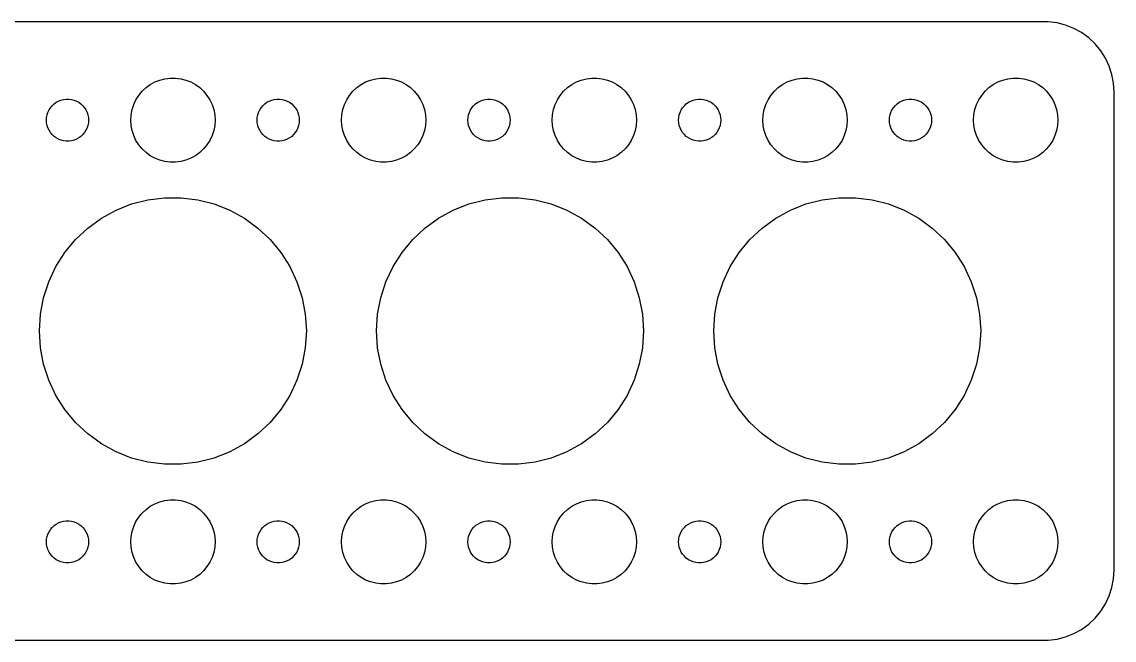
# Model space of a CAD drawing. Header units: metres. Extents: x -67 to 67, y 32 to 76.
# Drawn here: x -10.8 to 67, y 32 to 76 of the extents above; entities that cross this region are included whole.
import ezdxf

# ---------------------------------------------------------------- set-up
doc = ezdxf.new("R2010")
doc.units = ezdxf.units.M

msp = doc.modelspace()

# ---------------------------------------------------------------- linework, layer by layer
for p, q in [((62.3139, 75.9901), (-62.3139, 75.9901)), ((62.9369, 75.9114), (62.3139, 75.9901)), ((63.5451, 75.7553), (62.9369, 75.9114)), ((64.1289, 75.5241), (63.5451, 75.7553)), ((64.6791, 75.2216), (64.1289, 75.5241)), ((65.1871, 74.8526), (64.6791, 75.2216)), ((65.6448, 74.4227), (65.1871, 74.8526)), ((66.0451, 73.9389), (65.6448, 74.4227)), ((66.3815, 73.4088), (66.0451, 73.9389)), ((66.6489, 72.8406), (66.3815, 73.4088)), ((66.8429, 72.2434), (66.6489, 72.8406)), ((-1.91226, 71.3115), (-1.60747, 71.533)), ((-1.60747, 71.533), (-1.27733, 71.7145)), ((-1.27733, 71.7145), (-0.92705, 71.8532)), ((-0.92705, 71.8532), (-0.56213, 71.9469)), ((-0.56213, 71.9469), (-0.18837, 71.9941)), ((-0.18837, 71.9941), (0.18837, 71.9941)), ((0.18837, 71.9941), (0.56213, 71.9469)), ((0.56213, 71.9469), (0.92705, 71.8532)), ((0.92705, 71.8532), (1.27733, 71.7145)), ((1.27733, 71.7145), (1.60747, 71.533)), ((1.60747, 71.533), (1.91226, 71.3115)), ((13.0877, 71.3115), (13.3925, 71.533)), ((13.3925, 71.533), (13.7227, 71.7145)), ((13.7227, 71.7145), (14.0729, 71.8532)), ((14.0729, 71.8532), (14.4379, 71.9469)), ((14.4379, 71.9469), (14.8116, 71.9941)), ((14.8116, 71.9941), (15.1884, 71.9941)), ((15.1884, 71.9941), (15.5621, 71.9469)), ((15.5621, 71.9469), (15.927, 71.8532)), ((15.927, 71.8532), (16.2773, 71.7145)), ((16.2773, 71.7145), (16.6075, 71.533)), ((16.6075, 71.533), (16.9123, 71.3115)), ((28.0877, 71.3115), (28.3925, 71.533)), ((28.3925, 71.533), (28.7227, 71.7145)), ((28.7227, 71.7145), (29.0729, 71.8532)), ((29.0729, 71.8532), (29.4379, 71.9469)), ((29.4379, 71.9469), (29.8116, 71.9941)), ((29.8116, 71.9941), (30.1884, 71.9941)), ((30.1884, 71.9941), (30.5621, 71.9469)), ((30.5621, 71.9469), (30.927, 71.8532)), ((30.927, 71.8532), (31.2773, 71.7145)), ((31.2773, 71.7145), (31.6075, 71.533)), ((31.6075, 71.533), (31.9123, 71.3115)), ((43.0877, 71.3115), (43.3925, 71.533)), ((43.3925, 71.533), (43.7227, 71.7145)), ((43.7227, 71.7145), (44.0729, 71.8532)), ((44.0729, 71.8532), (44.4379, 71.9469)), ((44.4379, 71.9469), (44.8116, 71.9941)), ((44.8116, 71.9941), (45.1884, 71.9941)), ((45.1884, 71.9941), (45.5621, 71.9469)), ((45.5621, 71.9469), (45.927, 71.8532)), ((45.927, 71.8532), (46.2773, 71.7145)), ((46.2773, 71.7145), (46.6075, 71.533)), ((46.6075, 71.533), (46.9123, 71.3115)), ((58.0877, 71.3115), (58.3925, 71.533)), ((58.3925, 71.533), (58.7227, 71.7145)), ((58.7227, 71.7145), (59.0729, 71.8532)), ((59.0729, 71.8532), (59.4379, 71.9469)), ((59.4379, 71.9469), (59.8116, 71.9941)), ((59.8116, 71.9941), (60.1884, 71.9941)), ((60.1884, 71.9941), (60.5621, 71.9469)), ((60.5621, 71.9469), (60.927, 71.8532)), ((60.927, 71.8532), (61.2773, 71.7145)), ((61.2773, 71.7145), (61.6075, 71.533)), ((61.6075, 71.533), (61.9123, 71.3115)), ((66.9606, 71.6267), (66.8429, 72.2434)), ((67, 71), (66.9606, 71.6267)), ((-2.62891, 70.4453), (-2.42705, 70.7634)), ((-2.42705, 70.7634), (-2.1869, 71.0536)), ((-2.1869, 71.0536), (-1.91226, 71.3115)), ((1.91226, 71.3115), (2.1869, 71.0536)), ((2.1869, 71.0536), (2.42705, 70.7634)), ((2.42705, 70.7634), (2.62891, 70.4453)), ((12.3711, 70.4453), (12.5729, 70.7634)), ((12.5729, 70.7634), (12.8131, 71.0536)), ((12.8131, 71.0536), (13.0877, 71.3115)), ((16.9123, 71.3115), (17.1869, 71.0536)), ((17.1869, 71.0536), (17.427, 70.7634)), ((17.427, 70.7634), (17.6289, 70.4453)), ((27.3711, 70.4453), (27.5729, 70.7634)), ((27.5729, 70.7634), (27.8131, 71.0536)), ((27.8131, 71.0536), (28.0877, 71.3115)), ((31.9123, 71.3115), (32.1869, 71.0536)), ((32.1869, 71.0536), (32.427, 70.7634)), ((32.427, 70.7634), (32.6289, 70.4453)), ((42.3711, 70.4453), (42.5729, 70.7634)), ((42.5729, 70.7634), (42.8131, 71.0536)), ((42.8131, 71.0536), (43.0877, 71.3115)), ((46.9123, 71.3115), (47.1869, 71.0536)), ((47.1869, 71.0536), (47.427, 70.7634)), ((47.427, 70.7634), (47.6289, 70.4453)), ((57.3711, 70.4453), (57.5729, 70.7634)), ((57.5729, 70.7634), (57.8131, 71.0536)), ((57.8131, 71.0536), (58.0877, 71.3115)), ((61.9123, 71.3115), (62.1869, 71.0536)), ((62.1869, 71.0536), (62.427, 70.7634)), ((62.427, 70.7634), (62.6289, 70.4453)), ((67, 37), (67, 71)), ((-8.71352, 69.8817), (-8.59344, 70.0268)), ((-8.59344, 70.0268), (-8.45613, 70.1558)), ((-8.45613, 70.1558), (-8.30373, 70.2665)), ((-8.30373, 70.2665), (-8.13866, 70.3572)), ((-8.13866, 70.3572), (-7.96352, 70.4266)), ((-7.96352, 70.4266), (-7.78107, 70.4734)), ((-7.78107, 70.4734), (-7.59418, 70.497)), ((-7.59418, 70.497), (-7.40581, 70.497)), ((-7.40581, 70.497), (-7.21892, 70.4734)), ((-7.21892, 70.4734), (-7.03647, 70.4266)), ((-7.03647, 70.4266), (-6.86133, 70.3572)), ((-6.86133, 70.3572), (-6.69626, 70.2665)), ((-6.69626, 70.2665), (-6.54385, 70.1558)), ((-6.54385, 70.1558), (-6.40654, 70.0268)), ((-6.40654, 70.0268), (-6.28647, 69.8817)), ((-2.90575, 69.7461), (-2.78932, 70.1044)), ((-2.78932, 70.1044), (-2.62891, 70.4453)), ((2.62891, 70.4453), (2.78932, 70.1044)), ((2.78932, 70.1044), (2.90575, 69.7461)), ((6.28647, 69.8817), (6.40654, 70.0268)), ((6.40654, 70.0268), (6.54385, 70.1558)), ((6.54385, 70.1558), (6.69626, 70.2665)), ((6.69626, 70.2665), (6.86133, 70.3572)), ((6.86133, 70.3572), (7.03647, 70.4266)), ((7.03647, 70.4266), (7.21892, 70.4734)), ((7.21892, 70.4734), (7.40581, 70.497)), ((7.40581, 70.497), (7.59418, 70.497)), ((7.59418, 70.497), (7.78107, 70.4734)), ((7.78107, 70.4734), (7.96352, 70.4266)), ((7.96352, 70.4266), (8.13866, 70.3572)), ((8.13866, 70.3572), (8.30373, 70.2665)), ((8.30373, 70.2665), (8.45613, 70.1558)), ((8.45613, 70.1558), (8.59344, 70.0268)), ((8.59344, 70.0268), (8.71352, 69.8817)), ((12.0942, 69.7461), (12.2107, 70.1044)), ((12.2107, 70.1044), (12.3711, 70.4453)), ((17.6289, 70.4453), (17.7893, 70.1044)), ((17.7893, 70.1044), (17.9057, 69.7461)), ((21.2865, 69.8817), (21.4065, 70.0268)), ((21.4065, 70.0268), (21.5439, 70.1558)), ((21.5439, 70.1558), (21.6963, 70.2665)), ((21.6963, 70.2665), (21.8613, 70.3572)), ((21.8613, 70.3572), (22.0365, 70.4266)), ((22.0365, 70.4266), (22.2189, 70.4734)), ((22.2189, 70.4734), (22.4058, 70.497)), ((22.4058, 70.497), (22.5942, 70.497)), ((22.5942, 70.497), (22.7811, 70.4734)), ((22.7811, 70.4734), (22.9635, 70.4266)), ((22.9635, 70.4266), (23.1387, 70.3572)), ((23.1387, 70.3572), (23.3037, 70.2665)), ((23.3037, 70.2665), (23.4561, 70.1558)), ((23.4561, 70.1558), (23.5934, 70.0268)), ((23.5934, 70.0268), (23.7135, 69.8817)), ((27.0942, 69.7461), (27.2107, 70.1044)), ((27.2107, 70.1044), (27.3711, 70.4453)), ((32.6289, 70.4453), (32.7893, 70.1044)), ((32.7893, 70.1044), (32.9057, 69.7461)), ((36.2865, 69.8817), (36.4065, 70.0268)), ((36.4065, 70.0268), (36.5439, 70.1558)), ((36.5439, 70.1558), (36.6963, 70.2665)), ((36.6963, 70.2665), (36.8613, 70.3572)), ((36.8613, 70.3572), (37.0365, 70.4266)), ((37.0365, 70.4266), (37.2189, 70.4734)), ((37.2189, 70.4734), (37.4058, 70.497)), ((37.4058, 70.497), (37.5942, 70.497)), ((37.5942, 70.497), (37.7811, 70.4734)), ((37.7811, 70.4734), (37.9635, 70.4266)), ((37.9635, 70.4266), (38.1387, 70.3572)), ((38.1387, 70.3572), (38.3037, 70.2665)), ((38.3037, 70.2665), (38.4561, 70.1558)), ((38.4561, 70.1558), (38.5934, 70.0268)), ((38.5934, 70.0268), (38.7135, 69.8817)), ((42.0942, 69.7461), (42.2107, 70.1044)), ((42.2107, 70.1044), (42.3711, 70.4453)), ((47.6289, 70.4453), (47.7893, 70.1044)), ((47.7893, 70.1044), (47.9057, 69.7461)), ((51.2865, 69.8817), (51.4065, 70.0268)), ((51.4065, 70.0268), (51.5439, 70.1558)), ((51.5439, 70.1558), (51.6963, 70.2665)), ((51.6963, 70.2665), (51.8613, 70.3572)), ((51.8613, 70.3572), (52.0365, 70.4266)), ((52.0365, 70.4266), (52.2189, 70.4734)), ((52.2189, 70.4734), (52.4058, 70.497)), ((52.4058, 70.497), (52.5942, 70.497)), ((52.5942, 70.497), (52.7811, 70.4734)), ((52.7811, 70.4734), (52.9635, 70.4266)), ((52.9635, 70.4266), (53.1387, 70.3572)), ((53.1387, 70.3572), (53.3037, 70.2665)), ((53.3037, 70.2665), (53.4561, 70.1558)), ((53.4561, 70.1558), (53.5934, 70.0268)), ((53.5934, 70.0268), (53.7135, 69.8817)), ((57.0942, 69.7461), (57.2107, 70.1044)), ((57.2107, 70.1044), (57.3711, 70.4453)), ((62.6289, 70.4453), (62.7893, 70.1044)), ((62.7893, 70.1044), (62.9057, 69.7461)), ((-8.98816, 69.188), (-8.95287, 69.373)), ((-8.95287, 69.373), (-8.89465, 69.5522)), ((-8.89465, 69.5522), (-8.81445, 69.7226)), ((-8.81445, 69.7226), (-8.71352, 69.8817)), ((-6.28647, 69.8817), (-6.18553, 69.7226)), ((-6.18553, 69.7226), (-6.10533, 69.5522)), ((-6.10533, 69.5522), (-6.04712, 69.373)), ((-6.04712, 69.373), (-6.01183, 69.188)), ((-3, 69), (-2.97633, 69.376)), ((-2.97633, 69.376), (-2.90575, 69.7461)), ((2.90575, 69.7461), (2.97633, 69.376)), ((2.97633, 69.376), (3, 69)), ((6.01183, 69.188), (6.04712, 69.373)), ((6.04712, 69.373), (6.10533, 69.5522)), ((6.10533, 69.5522), (6.18553, 69.7226)), ((6.18553, 69.7226), (6.28647, 69.8817)), ((8.71352, 69.8817), (8.81445, 69.7226)), ((8.81445, 69.7226), (8.89465, 69.5522)), ((8.89465, 69.5522), (8.95287, 69.373)), ((8.95287, 69.373), (8.98816, 69.188)), ((12, 69), (12.0237, 69.376)), ((12.0237, 69.376), (12.0942, 69.7461)), ((17.9057, 69.7461), (17.9763, 69.376)), ((17.9763, 69.376), (18, 69)), ((21.0118, 69.188), (21.0471, 69.373)), ((21.0471, 69.373), (21.1053, 69.5522)), ((21.1053, 69.5522), (21.1855, 69.7226)), ((21.1855, 69.7226), (21.2865, 69.8817)), ((23.7135, 69.8817), (23.8145, 69.7226)), ((23.8145, 69.7226), (23.8947, 69.5522)), ((23.8947, 69.5522), (23.9529, 69.373)), ((23.9529, 69.373), (23.9882, 69.188)), ((27, 69), (27.0237, 69.376)), ((27.0237, 69.376), (27.0942, 69.7461)), ((32.9057, 69.7461), (32.9763, 69.376)), ((32.9763, 69.376), (33, 69)), ((36.0118, 69.188), (36.0471, 69.373)), ((36.0471, 69.373), (36.1053, 69.5522)), ((36.1053, 69.5522), (36.1855, 69.7226)), ((36.1855, 69.7226), (36.2865, 69.8817)), ((38.7135, 69.8817), (38.8145, 69.7226)), ((38.8145, 69.7226), (38.8947, 69.5522)), ((38.8947, 69.5522), (38.9529, 69.373)), ((38.9529, 69.373), (38.9882, 69.188)), ((42, 69), (42.0237, 69.376)), ((42.0237, 69.376), (42.0942, 69.7461)), ((47.9057, 69.7461), (47.9763, 69.376)), ((47.9763, 69.376), (48, 69)), ((51.0118, 69.188), (51.0471, 69.373)), ((51.0471, 69.373), (51.1053, 69.5522)), ((51.1053, 69.5522), (51.1855, 69.7226)), ((51.1855, 69.7226), (51.2865, 69.8817)), ((53.7135, 69.8817), (53.8145, 69.7226)), ((53.8145, 69.7226), (53.8947, 69.5522)), ((53.8947, 69.5522), (53.9529, 69.373)), ((53.9529, 69.373), (53.9882, 69.188)), ((57, 69), (57.0237, 69.376)), ((57.0237, 69.376), (57.0942, 69.7461)), ((62.9057, 69.7461), (62.9763, 69.376)), ((62.9763, 69.376), (63, 69)), ((-9, 69), (-8.98816, 69.188)), ((-8.98816, 68.812), (-9, 69)), ((-8.95287, 68.627), (-8.98816, 68.812)), ((-8.89465, 68.4478), (-8.95287, 68.627)), ((-8.81445, 68.2774), (-8.89465, 68.4478)), ((-6.10533, 68.4478), (-6.18553, 68.2774)), ((-6.04712, 68.627), (-6.10533, 68.4478)), ((-6.01183, 68.812), (-6.04712, 68.627)), ((-6.01183, 69.188), (-6, 69)), ((-6, 69), (-6.01183, 68.812)), ((-2.97633, 68.624), (-3, 69)), ((-2.90575, 68.2539), (-2.97633, 68.624)), ((2.97633, 68.624), (2.90575, 68.2539)), ((3, 69), (2.97633, 68.624)), ((6, 69), (6.01183, 69.188)), ((6.01183, 68.812), (6, 69)), ((6.04712, 68.627), (6.01183, 68.812)), ((6.10533, 68.4478), (6.04712, 68.627)), ((6.18553, 68.2774), (6.10533, 68.4478)), ((8.89465, 68.4478), (8.81445, 68.2774)), ((8.95287, 68.627), (8.89465, 68.4478)), ((8.98816, 68.812), (8.95287, 68.627)), ((8.98816, 69.188), (9, 69)), ((9, 69), (8.98816, 68.812)), ((12.0237, 68.624), (12, 69)), ((12.0942, 68.2539), (12.0237, 68.624)), ((17.9763, 68.624), (17.9057, 68.2539)), ((18, 69), (17.9763, 68.624)), ((21, 69), (21.0118, 69.188)), ((21.0118, 68.812), (21, 69)), ((21.0471, 68.627), (21.0118, 68.812)), ((21.1053, 68.4478), (21.0471, 68.627)), ((21.1855, 68.2774), (21.1053, 68.4478)), ((23.8947, 68.4478), (23.8145, 68.2774)), ((23.9529, 68.627), (23.8947, 68.4478)), ((23.9882, 68.812), (23.9529, 68.627)), ((23.9882, 69.188), (24, 69)), ((24, 69), (23.9882, 68.812)), ((27.0237, 68.624), (27, 69)), ((27.0942, 68.2539), (27.0237, 68.624)), ((32.9763, 68.624), (32.9057, 68.2539)), ((33, 69), (32.9763, 68.624)), ((36, 69), (36.0118, 69.188)), ((36.0118, 68.812), (36, 69)), ((36.0471, 68.627), (36.0118, 68.812)), ((36.1053, 68.4478), (36.0471, 68.627)), ((36.1855, 68.2774), (36.1053, 68.4478)), ((38.8947, 68.4478), (38.8145, 68.2774)), ((38.9529, 68.627), (38.8947, 68.4478)), ((38.9882, 68.812), (38.9529, 68.627)), ((38.9882, 69.188), (39, 69)), ((39, 69), (38.9882, 68.812)), ((42.0237, 68.624), (42, 69)), ((42.0942, 68.2539), (42.0237, 68.624)), ((47.9763, 68.624), (47.9057, 68.2539)), ((48, 69), (47.9763, 68.624)), ((51, 69), (51.0118, 69.188)), ((51.0118, 68.812), (51, 69)), ((51.0471, 68.627), (51.0118, 68.812)), ((51.1053, 68.4478), (51.0471, 68.627)), ((51.1855, 68.2774), (51.1053, 68.4478)), ((53.8947, 68.4478), (53.8145, 68.2774)), ((53.9529, 68.627), (53.8947, 68.4478)), ((53.9882, 68.812), (53.9529, 68.627)), ((53.9882, 69.188), (54, 69)), ((54, 69), (53.9882, 68.812)), ((57.0237, 68.624), (57, 69)), ((57.0942, 68.2539), (57.0237, 68.624)), ((62.9763, 68.624), (62.9057, 68.2539)), ((63, 69), (62.9763, 68.624)), ((-8.71352, 68.1183), (-8.81445, 68.2774)), ((-8.59344, 67.9732), (-8.71352, 68.1183)), ((-8.45613, 67.8442), (-8.59344, 67.9732)), ((-8.30373, 67.7335), (-8.45613, 67.8442)), ((-8.13866, 67.6427), (-8.30373, 67.7335)), ((-7.96352, 67.5734), (-8.13866, 67.6427)), ((-6.86133, 67.6427), (-7.03647, 67.5734)), ((-6.69626, 67.7335), (-6.86133, 67.6427)), ((-6.54385, 67.8442), (-6.69626, 67.7335)), ((-6.40654, 67.9732), (-6.54385, 67.8442)), ((-6.28647, 68.1183), (-6.40654, 67.9732)), ((-6.18553, 68.2774), (-6.28647, 68.1183)), ((-2.78932, 67.8956), (-2.90575, 68.2539)), ((-2.62891, 67.5547), (-2.78932, 67.8956)), ((2.78932, 67.8956), (2.62891, 67.5547)), ((2.90575, 68.2539), (2.78932, 67.8956)), ((6.28647, 68.1183), (6.18553, 68.2774)), ((6.40654, 67.9732), (6.28647, 68.1183)), ((6.54385, 67.8442), (6.40654, 67.9732)), ((6.69626, 67.7335), (6.54385, 67.8442)), ((6.86133, 67.6427), (6.69626, 67.7335)), ((7.03647, 67.5734), (6.86133, 67.6427)), ((8.13866, 67.6427), (7.96352, 67.5734)), ((8.30373, 67.7335), (8.13866, 67.6427)), ((8.45613, 67.8442), (8.30373, 67.7335)), ((8.59344, 67.9732), (8.45613, 67.8442)), ((8.71352, 68.1183), (8.59344, 67.9732)), ((8.81445, 68.2774), (8.71352, 68.1183)), ((12.2107, 67.8956), (12.0942, 68.2539)), ((12.3711, 67.5547), (12.2107, 67.8956)), ((17.7893, 67.8956), (17.6289, 67.5547)), ((17.9057, 68.2539), (17.7893, 67.8956)), ((21.2865, 68.1183), (21.1855, 68.2774)), ((21.4065, 67.9732), (21.2865, 68.1183)), ((21.5439, 67.8442), (21.4065, 67.9732)), ((21.6963, 67.7335), (21.5439, 67.8442)), ((21.8613, 67.6427), (21.6963, 67.7335)), ((22.0365, 67.5734), (21.8613, 67.6427)), ((23.1387, 67.6427), (22.9635, 67.5734)), ((23.3037, 67.7335), (23.1387, 67.6427)), ((23.4561, 67.8442), (23.3037, 67.7335)), ((23.5934, 67.9732), (23.4561, 67.8442)), ((23.7135, 68.1183), (23.5934, 67.9732)), ((23.8145, 68.2774), (23.7135, 68.1183)), ((27.2107, 67.8956), (27.0942, 68.2539)), ((27.3711, 67.5547), (27.2107, 67.8956)), ((32.7893, 67.8956), (32.6289, 67.5547)), ((32.9057, 68.2539), (32.7893, 67.8956)), ((36.2865, 68.1183), (36.1855, 68.2774)), ((36.4065, 67.9732), (36.2865, 68.1183)), ((36.5439, 67.8442), (36.4065, 67.9732)), ((36.6963, 67.7335), (36.5439, 67.8442)), ((36.8613, 67.6427), (36.6963, 67.7335)), ((37.0365, 67.5734), (36.8613, 67.6427)), ((38.1387, 67.6427), (37.9635, 67.5734)), ((38.3037, 67.7335), (38.1387, 67.6427)), ((38.4561, 67.8442), (38.3037, 67.7335)), ((38.5934, 67.9732), (38.4561, 67.8442)), ((38.7135, 68.1183), (38.5934, 67.9732)), ((38.8145, 68.2774), (38.7135, 68.1183)), ((42.2107, 67.8956), (42.0942, 68.2539)), ((42.3711, 67.5547), (42.2107, 67.8956)), ((47.7893, 67.8956), (47.6289, 67.5547)), ((47.9057, 68.2539), (47.7893, 67.8956)), ((51.2865, 68.1183), (51.1855, 68.2774)), ((51.4065, 67.9732), (51.2865, 68.1183)), ((51.5439, 67.8442), (51.4065, 67.9732)), ((51.6963, 67.7335), (51.5439, 67.8442)), ((51.8613, 67.6427), (51.6963, 67.7335)), ((52.0365, 67.5734), (51.8613, 67.6427)), ((53.1387, 67.6427), (52.9635, 67.5734)), ((53.3037, 67.7335), (53.1387, 67.6427)), ((53.4561, 67.8442), (53.3037, 67.7335)), ((53.5934, 67.9732), (53.4561, 67.8442)), ((53.7135, 68.1183), (53.5934, 67.9732)), ((53.8145, 68.2774), (53.7135, 68.1183)), ((57.2107, 67.8956), (57.0942, 68.2539)), ((57.3711, 67.5547), (57.2107, 67.8956)), ((62.7893, 67.8956), (62.6289, 67.5547)), ((62.9057, 68.2539), (62.7893, 67.8956)), ((-7.78107, 67.5266), (-7.96352, 67.5734)), ((-7.59418, 67.5029), (-7.78107, 67.5266)), ((-7.40581, 67.5029), (-7.59418, 67.5029)), ((-7.21892, 67.5266), (-7.40581, 67.5029)), ((-7.03647, 67.5734), (-7.21892, 67.5266)), ((-2.42705, 67.2366), (-2.62891, 67.5547)), ((-2.1869, 66.9464), (-2.42705, 67.2366)), ((-1.91226, 66.6884), (-2.1869, 66.9464)), ((2.1869, 66.9464), (1.91226, 66.6884)), ((2.42705, 67.2366), (2.1869, 66.9464)), ((2.62891, 67.5547), (2.42705, 67.2366)), ((7.21892, 67.5266), (7.03647, 67.5734)), ((7.40581, 67.5029), (7.21892, 67.5266)), ((7.59418, 67.5029), (7.40581, 67.5029)), ((7.78107, 67.5266), (7.59418, 67.5029)), ((7.96352, 67.5734), (7.78107, 67.5266)), ((12.5729, 67.2366), (12.3711, 67.5547)), ((12.8131, 66.9464), (12.5729, 67.2366)), ((13.0877, 66.6884), (12.8131, 66.9464)), ((17.1869, 66.9464), (16.9123, 66.6884)), ((17.427, 67.2366), (17.1869, 66.9464)), ((17.6289, 67.5547), (17.427, 67.2366)), ((22.2189, 67.5266), (22.0365, 67.5734)), ((22.4058, 67.5029), (22.2189, 67.5266)), ((22.5942, 67.5029), (22.4058, 67.5029)), ((22.7811, 67.5266), (22.5942, 67.5029)), ((22.9635, 67.5734), (22.7811, 67.5266)), ((27.5729, 67.2366), (27.3711, 67.5547)), ((27.8131, 66.9464), (27.5729, 67.2366)), ((28.0877, 66.6884), (27.8131, 66.9464)), ((32.1869, 66.9464), (31.9123, 66.6884)), ((32.427, 67.2366), (32.1869, 66.9464)), ((32.6289, 67.5547), (32.427, 67.2366)), ((37.2189, 67.5266), (37.0365, 67.5734)), ((37.4058, 67.5029), (37.2189, 67.5266)), ((37.5942, 67.5029), (37.4058, 67.5029)), ((37.7811, 67.5266), (37.5942, 67.5029)), ((37.9635, 67.5734), (37.7811, 67.5266)), ((42.5729, 67.2366), (42.3711, 67.5547)), ((42.8131, 66.9464), (42.5729, 67.2366)), ((43.0877, 66.6884), (42.8131, 66.9464)), ((47.1869, 66.9464), (46.9123, 66.6884)), ((47.427, 67.2366), (47.1869, 66.9464)), ((47.6289, 67.5547), (47.427, 67.2366)), ((52.2189, 67.5266), (52.0365, 67.5734)), ((52.4058, 67.5029), (52.2189, 67.5266)), ((52.5942, 67.5029), (52.4058, 67.5029)), ((52.7811, 67.5266), (52.5942, 67.5029)), ((52.9635, 67.5734), (52.7811, 67.5266)), ((57.5729, 67.2366), (57.3711, 67.5547)), ((57.8131, 66.9464), (57.5729, 67.2366)), ((58.0877, 66.6884), (57.8131, 66.9464)), ((62.1869, 66.9464), (61.9123, 66.6884)), ((62.427, 67.2366), (62.1869, 66.9464)), ((62.6289, 67.5547), (62.427, 67.2366)), ((-1.60747, 66.467), (-1.91226, 66.6884)), ((-1.27733, 66.2855), (-1.60747, 66.467)), ((-0.92705, 66.1468), (-1.27733, 66.2855)), ((-0.56213, 66.0531), (-0.92705, 66.1468)), ((0.92705, 66.1468), (0.56213, 66.0531)), ((1.27733, 66.2855), (0.92705, 66.1468)), ((1.60747, 66.467), (1.27733, 66.2855)), ((1.91226, 66.6884), (1.60747, 66.467)), ((13.3925, 66.467), (13.0877, 66.6884)), ((13.7227, 66.2855), (13.3925, 66.467)), ((14.0729, 66.1468), (13.7227, 66.2855)), ((14.4379, 66.0531), (14.0729, 66.1468)), ((15.927, 66.1468), (15.5621, 66.0531)), ((16.2773, 66.2855), (15.927, 66.1468)), ((16.6075, 66.467), (16.2773, 66.2855)), ((16.9123, 66.6884), (16.6075, 66.467)), ((28.3925, 66.467), (28.0877, 66.6884)), ((28.7227, 66.2855), (28.3925, 66.467)), ((29.0729, 66.1468), (28.7227, 66.2855)), ((29.4379, 66.0531), (29.0729, 66.1468)), ((30.927, 66.1468), (30.5621, 66.0531)), ((31.2773, 66.2855), (30.927, 66.1468)), ((31.6075, 66.467), (31.2773, 66.2855)), ((31.9123, 66.6884), (31.6075, 66.467)), ((43.3925, 66.467), (43.0877, 66.6884)), ((43.7227, 66.2855), (43.3925, 66.467)), ((44.0729, 66.1468), (43.7227, 66.2855)), ((44.4379, 66.0531), (44.0729, 66.1468)), ((45.927, 66.1468), (45.5621, 66.0531)), ((46.2773, 66.2855), (45.927, 66.1468)), ((46.6075, 66.467), (46.2773, 66.2855)), ((46.9123, 66.6884), (46.6075, 66.467)), ((58.3925, 66.467), (58.0877, 66.6884)), ((58.7227, 66.2855), (58.3925, 66.467)), ((59.0729, 66.1468), (58.7227, 66.2855)), ((59.4379, 66.0531), (59.0729, 66.1468)), ((60.927, 66.1468), (60.5621, 66.0531)), ((61.2773, 66.2855), (60.927, 66.1468)), ((61.6075, 66.467), (61.2773, 66.2855)), ((61.9123, 66.6884), (61.6075, 66.467)), ((-0.18837, 66.0059), (-0.56213, 66.0531)), ((0.18837, 66.0059), (-0.18837, 66.0059)), ((0.56213, 66.0531), (0.18837, 66.0059)), ((14.8116, 66.0059), (14.4379, 66.0531)), ((15.1884, 66.0059), (14.8116, 66.0059)), ((15.5621, 66.0531), (15.1884, 66.0059)), ((29.8116, 66.0059), (29.4379, 66.0531)), ((30.1884, 66.0059), (29.8116, 66.0059)), ((30.5621, 66.0531), (30.1884, 66.0059)), ((44.8116, 66.0059), (44.4379, 66.0531)), ((45.1884, 66.0059), (44.8116, 66.0059)), ((45.5621, 66.0531), (45.1884, 66.0059)), ((59.8116, 66.0059), (59.4379, 66.0531)), ((60.1884, 66.0059), (59.8116, 66.0059)), ((60.5621, 66.0531), (60.1884, 66.0059)), ((-4.04489, 62.5959), (-2.93565, 63.035)), ((-2.93565, 63.035), (-1.78012, 63.3317)), ((-1.78012, 63.3317), (-0.5965, 63.4812)), ((-0.5965, 63.4812), (0.5965, 63.4812)), ((0.5965, 63.4812), (1.78012, 63.3317)), ((1.78012, 63.3317), (2.93565, 63.035)), ((2.93565, 63.035), (4.04489, 62.5959)), ((19.9551, 62.5959), (21.0643, 63.035)), ((21.0643, 63.035), (22.2199, 63.3317)), ((22.2199, 63.3317), (23.4035, 63.4812)), ((23.4035, 63.4812), (24.5965, 63.4812)), ((24.5965, 63.4812), (25.7801, 63.3317)), ((25.7801, 63.3317), (26.9357, 63.035)), ((26.9357, 63.035), (28.0449, 62.5959)), ((43.9551, 62.5959), (45.0643, 63.035)), ((45.0643, 63.035), (46.2199, 63.3317)), ((46.2199, 63.3317), (47.4035, 63.4812)), ((47.4035, 63.4812), (48.5965, 63.4812)), ((48.5965, 63.4812), (49.7801, 63.3317)), ((49.7801, 63.3317), (50.9357, 63.035)), ((50.9357, 63.035), (52.0449, 62.5959)), ((-5.09035, 62.0211), (-4.04489, 62.5959)), ((4.04489, 62.5959), (5.09035, 62.0211)), ((18.9096, 62.0211), (19.9551, 62.5959)), ((28.0449, 62.5959), (29.0903, 62.0211)), ((42.9096, 62.0211), (43.9551, 62.5959)), ((52.0449, 62.5959), (53.0903, 62.0211)), ((-6.05553, 61.3199), (-5.09035, 62.0211)), ((5.09035, 62.0211), (6.05553, 61.3199)), ((17.9445, 61.3199), (18.9096, 62.0211)), ((29.0903, 62.0211), (30.0555, 61.3199)), ((41.9445, 61.3199), (42.9096, 62.0211)), ((53.0903, 62.0211), (54.0555, 61.3199)), ((-6.9252, 60.5032), (-6.05553, 61.3199)), ((6.05553, 61.3199), (6.9252, 60.5032)), ((17.0748, 60.5032), (17.9445, 61.3199)), ((30.0555, 61.3199), (30.9252, 60.5032)), ((41.0748, 60.5032), (41.9445, 61.3199)), ((54.0555, 61.3199), (54.9252, 60.5032)), ((-7.68565, 59.584), (-6.9252, 60.5032)), ((6.9252, 60.5032), (7.68565, 59.584)), ((16.3143, 59.584), (17.0748, 60.5032)), ((30.9252, 60.5032), (31.6857, 59.584)), ((40.3143, 59.584), (41.0748, 60.5032)), ((54.9252, 60.5032), (55.6857, 59.584)), ((-8.32491, 58.5766), (-7.68565, 59.584)), ((7.68565, 59.584), (8.32491, 58.5766)), ((15.6751, 58.5766), (16.3143, 59.584)), ((31.6857, 59.584), (32.3249, 58.5766)), ((39.6751, 58.5766), (40.3143, 59.584)), ((55.6857, 59.584), (56.3249, 58.5766)), ((-8.83287, 57.4972), (-8.32491, 58.5766)), ((8.32491, 58.5766), (8.83287, 57.4972)), ((15.1671, 57.4972), (15.6751, 58.5766)), ((32.3249, 58.5766), (32.8329, 57.4972)), ((39.1671, 57.4972), (39.6751, 58.5766)), ((56.3249, 58.5766), (56.8329, 57.4972)), ((-9.20154, 56.3625), (-8.83287, 57.4972)), ((8.83287, 57.4972), (9.20154, 56.3625)), ((14.7984, 56.3625), (15.1671, 57.4972)), ((32.8329, 57.4972), (33.2015, 56.3625)), ((38.7984, 56.3625), (39.1671, 57.4972)), ((56.8329, 57.4972), (57.2015, 56.3625)), ((-9.42508, 55.1907), (-9.20154, 56.3625)), ((9.20154, 56.3625), (9.42508, 55.1907)), ((14.5749, 55.1907), (14.7984, 56.3625)), ((33.2015, 56.3625), (33.4251, 55.1907)), ((38.5749, 55.1907), (38.7984, 56.3625)), ((57.2015, 56.3625), (57.4251, 55.1907)), ((-9.5, 54), (-9.42508, 55.1907)), ((9.42508, 55.1907), (9.5, 54)), ((14.5, 54), (14.5749, 55.1907)), ((33.4251, 55.1907), (33.5, 54)), ((38.5, 54), (38.5749, 55.1907)), ((57.4251, 55.1907), (57.5, 54)), ((-9.42508, 52.8093), (-9.5, 54)), ((9.5, 54), (9.42508, 52.8093)), ((14.5749, 52.8093), (14.5, 54)), ((33.5, 54), (33.4251, 52.8093)), ((38.5749, 52.8093), (38.5, 54)), ((57.5, 54), (57.4251, 52.8093)), ((-9.20154, 51.6375), (-9.42508, 52.8093)), ((9.42508, 52.8093), (9.20154, 51.6375)), ((14.7984, 51.6375), (14.5749, 52.8093)), ((33.4251, 52.8093), (33.2015, 51.6375)), ((38.7984, 51.6375), (38.5749, 52.8093)), ((57.4251, 52.8093), (57.2015, 51.6375)), ((-8.83287, 50.5028), (-9.20154, 51.6375)), ((9.20154, 51.6375), (8.83287, 50.5028)), ((15.1671, 50.5028), (14.7984, 51.6375)), ((33.2015, 51.6375), (32.8329, 50.5028)), ((39.1671, 50.5028), (38.7984, 51.6375)), ((57.2015, 51.6375), (56.8329, 50.5028)), ((-8.32491, 49.4234), (-8.83287, 50.5028)), ((8.83287, 50.5028), (8.32491, 49.4234)), ((15.6751, 49.4234), (15.1671, 50.5028)), ((32.8329, 50.5028), (32.3249, 49.4234)), ((39.6751, 49.4234), (39.1671, 50.5028)), ((56.8329, 50.5028), (56.3249, 49.4234)), ((-7.68565, 48.416), (-8.32491, 49.4234)), ((8.32491, 49.4234), (7.68565, 48.416)), ((16.3143, 48.416), (15.6751, 49.4234)), ((32.3249, 49.4234), (31.6857, 48.416)), ((40.3143, 48.416), (39.6751, 49.4234)), ((56.3249, 49.4234), (55.6857, 48.416)), ((-6.9252, 47.4968), (-7.68565, 48.416)), ((7.68565, 48.416), (6.9252, 47.4968)), ((17.0748, 47.4968), (16.3143, 48.416)), ((31.6857, 48.416), (30.9252, 47.4968)), ((41.0748, 47.4968), (40.3143, 48.416)), ((55.6857, 48.416), (54.9252, 47.4968)), ((-6.05553, 46.6801), (-6.9252, 47.4968)), ((6.9252, 47.4968), (6.05553, 46.6801)), ((17.9445, 46.6801), (17.0748, 47.4968)), ((30.9252, 47.4968), (30.0555, 46.6801)), ((41.9445, 46.6801), (41.0748, 47.4968)), ((54.9252, 47.4968), (54.0555, 46.6801)), ((-5.09035, 45.9789), (-6.05553, 46.6801)), ((6.05553, 46.6801), (5.09035, 45.9789)), ((18.9096, 45.9789), (17.9445, 46.6801)), ((30.0555, 46.6801), (29.0903, 45.9789)), ((42.9096, 45.9789), (41.9445, 46.6801)), ((54.0555, 46.6801), (53.0903, 45.9789)), ((-4.04489, 45.4041), (-5.09035, 45.9789)), ((5.09035, 45.9789), (4.04489, 45.4041)), ((19.9551, 45.4041), (18.9096, 45.9789)), ((29.0903, 45.9789), (28.0449, 45.4041)), ((43.9551, 45.4041), (42.9096, 45.9789)), ((53.0903, 45.9789), (52.0449, 45.4041)), ((-2.93565, 44.965), (-4.04489, 45.4041)), ((4.04489, 45.4041), (2.93565, 44.965)), ((21.0643, 44.965), (19.9551, 45.4041)), ((28.0449, 45.4041), (26.9357, 44.965)), ((45.0643, 44.965), (43.9551, 45.4041)), ((52.0449, 45.4041), (50.9357, 44.965)), ((-1.78012, 44.6683), (-2.93565, 44.965)), ((-0.5965, 44.5188), (-1.78012, 44.6683)), ((0.5965, 44.5188), (-0.5965, 44.5188)), ((1.78012, 44.6683), (0.5965, 44.5188)), ((2.93565, 44.965), (1.78012, 44.6683)), ((22.2199, 44.6683), (21.0643, 44.965)), ((23.4035, 44.5188), (22.2199, 44.6683)), ((24.5965, 44.5188), (23.4035, 44.5188)), ((25.7801, 44.6683), (24.5965, 44.5188)), ((26.9357, 44.965), (25.7801, 44.6683)), ((46.2199, 44.6683), (45.0643, 44.965)), ((47.4035, 44.5188), (46.2199, 44.6683)), ((48.5965, 44.5188), (47.4035, 44.5188)), ((49.7801, 44.6683), (48.5965, 44.5188)), ((50.9357, 44.965), (49.7801, 44.6683)), ((-0.56213, 41.9469), (-0.18837, 41.9941)), ((-0.18837, 41.9941), (0.18837, 41.9941)), ((0.18837, 41.9941), (0.56213, 41.9469)), ((14.4379, 41.9469), (14.8116, 41.9941)), ((14.8116, 41.9941), (15.1884, 41.9941)), ((15.1884, 41.9941), (15.5621, 41.9469)), ((29.4379, 41.9469), (29.8116, 41.9941)), ((29.8116, 41.9941), (30.1884, 41.9941)), ((30.1884, 41.9941), (30.5621, 41.9469)), ((44.4379, 41.9469), (44.8116, 41.9941)), ((44.8116, 41.9941), (45.1884, 41.9941)), ((45.1884, 41.9941), (45.5621, 41.9469)), ((59.4379, 41.9469), (59.8116, 41.9941)), ((59.8116, 41.9941), (60.1884, 41.9941)), ((60.1884, 41.9941), (60.5621, 41.9469)), ((-2.1869, 41.0536), (-1.91226, 41.3116)), ((-1.91226, 41.3116), (-1.60747, 41.533)), ((-1.60747, 41.533), (-1.27733, 41.7145)), ((-1.27733, 41.7145), (-0.92705, 41.8532)), ((-0.92705, 41.8532), (-0.56213, 41.9469)), ((0.56213, 41.9469), (0.92705, 41.8532)), ((0.92705, 41.8532), (1.27733, 41.7145)), ((1.27733, 41.7145), (1.60747, 41.533)), ((1.60747, 41.533), (1.91226, 41.3116)), ((1.91226, 41.3116), (2.1869, 41.0536)), ((12.8131, 41.0536), (13.0877, 41.3116)), ((13.0877, 41.3116), (13.3925, 41.533)), ((13.3925, 41.533), (13.7227, 41.7145)), ((13.7227, 41.7145), (14.0729, 41.8532)), ((14.0729, 41.8532), (14.4379, 41.9469)), ((15.5621, 41.9469), (15.927, 41.8532)), ((15.927, 41.8532), (16.2773, 41.7145)), ((16.2773, 41.7145), (16.6075, 41.533)), ((16.6075, 41.533), (16.9123, 41.3116)), ((16.9123, 41.3116), (17.1869, 41.0536)), ((27.8131, 41.0536), (28.0877, 41.3116)), ((28.0877, 41.3116), (28.3925, 41.533)), ((28.3925, 41.533), (28.7227, 41.7145)), ((28.7227, 41.7145), (29.0729, 41.8532)), ((29.0729, 41.8532), (29.4379, 41.9469)), ((30.5621, 41.9469), (30.927, 41.8532)), ((30.927, 41.8532), (31.2773, 41.7145)), ((31.2773, 41.7145), (31.6075, 41.533)), ((31.6075, 41.533), (31.9123, 41.3116)), ((31.9123, 41.3116), (32.1869, 41.0536)), ((42.8131, 41.0536), (43.0877, 41.3116)), ((43.0877, 41.3116), (43.3925, 41.533)), ((43.3925, 41.533), (43.7227, 41.7145)), ((43.7227, 41.7145), (44.0729, 41.8532)), ((44.0729, 41.8532), (44.4379, 41.9469)), ((45.5621, 41.9469), (45.927, 41.8532)), ((45.927, 41.8532), (46.2773, 41.7145)), ((46.2773, 41.7145), (46.6075, 41.533)), ((46.6075, 41.533), (46.9123, 41.3116)), ((46.9123, 41.3116), (47.1869, 41.0536)), ((57.8131, 41.0536), (58.0877, 41.3116)), ((58.0877, 41.3116), (58.3925, 41.533)), ((58.3925, 41.533), (58.7227, 41.7145)), ((58.7227, 41.7145), (59.0729, 41.8532)), ((59.0729, 41.8532), (59.4379, 41.9469)), ((60.5621, 41.9469), (60.927, 41.8532)), ((60.927, 41.8532), (61.2773, 41.7145)), ((61.2773, 41.7145), (61.6075, 41.533)), ((61.6075, 41.533), (61.9123, 41.3116)), ((61.9123, 41.3116), (62.1869, 41.0536)), ((-7.96352, 40.4266), (-7.78107, 40.4734)), ((-7.78107, 40.4734), (-7.59418, 40.4971)), ((-7.59418, 40.4971), (-7.40581, 40.4971)), ((-7.40581, 40.4971), (-7.21892, 40.4734)), ((-7.21892, 40.4734), (-7.03647, 40.4266)), ((-2.78932, 40.1044), (-2.62891, 40.4453)), ((-2.62891, 40.4453), (-2.42705, 40.7634)), ((-2.42705, 40.7634), (-2.1869, 41.0536)), ((2.1869, 41.0536), (2.42705, 40.7634)), ((2.42705, 40.7634), (2.62891, 40.4453)), ((2.62891, 40.4453), (2.78932, 40.1044)), ((7.03647, 40.4266), (7.21892, 40.4734)), ((7.21892, 40.4734), (7.40581, 40.4971)), ((7.40581, 40.4971), (7.59418, 40.4971)), ((7.59418, 40.4971), (7.78107, 40.4734)), ((7.78107, 40.4734), (7.96352, 40.4266)), ((12.2107, 40.1044), (12.3711, 40.4453)), ((12.3711, 40.4453), (12.5729, 40.7634)), ((12.5729, 40.7634), (12.8131, 41.0536)), ((17.1869, 41.0536), (17.427, 40.7634)), ((17.427, 40.7634), (17.6289, 40.4453)), ((17.6289, 40.4453), (17.7893, 40.1044)), ((22.0365, 40.4266), (22.2189, 40.4734)), ((22.2189, 40.4734), (22.4058, 40.4971)), ((22.4058, 40.4971), (22.5942, 40.4971)), ((22.5942, 40.4971), (22.7811, 40.4734)), ((22.7811, 40.4734), (22.9635, 40.4266)), ((27.2107, 40.1044), (27.3711, 40.4453)), ((27.3711, 40.4453), (27.5729, 40.7634)), ((27.5729, 40.7634), (27.8131, 41.0536)), ((32.1869, 41.0536), (32.427, 40.7634)), ((32.427, 40.7634), (32.6289, 40.4453)), ((32.6289, 40.4453), (32.7893, 40.1044)), ((37.0365, 40.4266), (37.2189, 40.4734)), ((37.2189, 40.4734), (37.4058, 40.4971)), ((37.4058, 40.4971), (37.5942, 40.4971)), ((37.5942, 40.4971), (37.7811, 40.4734)), ((37.7811, 40.4734), (37.9635, 40.4266)), ((42.2107, 40.1044), (42.3711, 40.4453)), ((42.3711, 40.4453), (42.5729, 40.7634)), ((42.5729, 40.7634), (42.8131, 41.0536)), ((47.1869, 41.0536), (47.427, 40.7634)), ((47.427, 40.7634), (47.6289, 40.4453)), ((47.6289, 40.4453), (47.7893, 40.1044)), ((52.0365, 40.4266), (52.2189, 40.4734)), ((52.2189, 40.4734), (52.4058, 40.4971)), ((52.4058, 40.4971), (52.5942, 40.4971)), ((52.5942, 40.4971), (52.7811, 40.4734)), ((52.7811, 40.4734), (52.9635, 40.4266)), ((57.2107, 40.1044), (57.3711, 40.4453)), ((57.3711, 40.4453), (57.5729, 40.7634)), ((57.5729, 40.7634), (57.8131, 41.0536)), ((62.1869, 41.0536), (62.427, 40.7634)), ((62.427, 40.7634), (62.6289, 40.4453)), ((62.6289, 40.4453), (62.7893, 40.1044)), ((-8.89465, 39.5522), (-8.81445, 39.7226)), ((-8.81445, 39.7226), (-8.71352, 39.8817)), ((-8.71352, 39.8817), (-8.59344, 40.0268)), ((-8.59344, 40.0268), (-8.45613, 40.1558)), ((-8.45613, 40.1558), (-8.30373, 40.2665)), ((-8.30373, 40.2665), (-8.13866, 40.3573)), ((-8.13866, 40.3573), (-7.96352, 40.4266)), ((-7.03647, 40.4266), (-6.86133, 40.3573)), ((-6.86133, 40.3573), (-6.69626, 40.2665)), ((-6.69626, 40.2665), (-6.54385, 40.1558)), ((-6.54385, 40.1558), (-6.40654, 40.0268)), ((-6.40654, 40.0268), (-6.28647, 39.8817)), ((-6.28647, 39.8817), (-6.18553, 39.7226)), ((-6.18553, 39.7226), (-6.10533, 39.5522)), ((-2.97633, 39.376), (-2.90575, 39.7461)), ((-2.90575, 39.7461), (-2.78932, 40.1044)), ((2.78932, 40.1044), (2.90575, 39.7461)), ((2.90575, 39.7461), (2.97633, 39.376)), ((6.10533, 39.5522), (6.18553, 39.7226)), ((6.18553, 39.7226), (6.28647, 39.8817)), ((6.28647, 39.8817), (6.40654, 40.0268)), ((6.40654, 40.0268), (6.54385, 40.1558)), ((6.54385, 40.1558), (6.69626, 40.2665)), ((6.69626, 40.2665), (6.86133, 40.3573)), ((6.86133, 40.3573), (7.03647, 40.4266)), ((7.96352, 40.4266), (8.13866, 40.3573)), ((8.13866, 40.3573), (8.30373, 40.2665)), ((8.30373, 40.2665), (8.45613, 40.1558)), ((8.45613, 40.1558), (8.59344, 40.0268)), ((8.59344, 40.0268), (8.71352, 39.8817)), ((8.71352, 39.8817), (8.81445, 39.7226)), ((8.81445, 39.7226), (8.89465, 39.5522)), ((12.0237, 39.376), (12.0942, 39.7461)), ((12.0942, 39.7461), (12.2107, 40.1044)), ((17.7893, 40.1044), (17.9057, 39.7461)), ((17.9057, 39.7461), (17.9763, 39.376)), ((21.1053, 39.5522), (21.1855, 39.7226)), ((21.1855, 39.7226), (21.2865, 39.8817)), ((21.2865, 39.8817), (21.4065, 40.0268)), ((21.4065, 40.0268), (21.5439, 40.1558)), ((21.5439, 40.1558), (21.6963, 40.2665)), ((21.6963, 40.2665), (21.8613, 40.3573)), ((21.8613, 40.3573), (22.0365, 40.4266)), ((22.9635, 40.4266), (23.1387, 40.3573)), ((23.1387, 40.3573), (23.3037, 40.2665)), ((23.3037, 40.2665), (23.4561, 40.1558)), ((23.4561, 40.1558), (23.5934, 40.0268)), ((23.5934, 40.0268), (23.7135, 39.8817)), ((23.7135, 39.8817), (23.8145, 39.7226)), ((23.8145, 39.7226), (23.8947, 39.5522)), ((27.0237, 39.376), (27.0942, 39.7461)), ((27.0942, 39.7461), (27.2107, 40.1044)), ((32.7893, 40.1044), (32.9057, 39.7461)), ((32.9057, 39.7461), (32.9763, 39.376)), ((36.1053, 39.5522), (36.1855, 39.7226)), ((36.1855, 39.7226), (36.2865, 39.8817)), ((36.2865, 39.8817), (36.4065, 40.0268)), ((36.4065, 40.0268), (36.5439, 40.1558)), ((36.5439, 40.1558), (36.6963, 40.2665)), ((36.6963, 40.2665), (36.8613, 40.3573)), ((36.8613, 40.3573), (37.0365, 40.4266)), ((37.9635, 40.4266), (38.1387, 40.3573)), ((38.1387, 40.3573), (38.3037, 40.2665)), ((38.3037, 40.2665), (38.4561, 40.1558)), ((38.4561, 40.1558), (38.5934, 40.0268)), ((38.5934, 40.0268), (38.7135, 39.8817)), ((38.7135, 39.8817), (38.8145, 39.7226)), ((38.8145, 39.7226), (38.8947, 39.5522)), ((42.0237, 39.376), (42.0942, 39.7461)), ((42.0942, 39.7461), (42.2107, 40.1044)), ((47.7893, 40.1044), (47.9057, 39.7461)), ((47.9057, 39.7461), (47.9763, 39.376)), ((51.1053, 39.5522), (51.1855, 39.7226)), ((51.1855, 39.7226), (51.2865, 39.8817)), ((51.2865, 39.8817), (51.4065, 40.0268)), ((51.4065, 40.0268), (51.5439, 40.1558)), ((51.5439, 40.1558), (51.6963, 40.2665)), ((51.6963, 40.2665), (51.8613, 40.3573)), ((51.8613, 40.3573), (52.0365, 40.4266)), ((52.9635, 40.4266), (53.1387, 40.3573)), ((53.1387, 40.3573), (53.3037, 40.2665)), ((53.3037, 40.2665), (53.4561, 40.1558)), ((53.4561, 40.1558), (53.5934, 40.0268)), ((53.5934, 40.0268), (53.7135, 39.8817)), ((53.7135, 39.8817), (53.8145, 39.7226)), ((53.8145, 39.7226), (53.8947, 39.5522)), ((57.0237, 39.376), (57.0942, 39.7461)), ((57.0942, 39.7461), (57.2107, 40.1044)), ((62.7893, 40.1044), (62.9057, 39.7461)), ((62.9057, 39.7461), (62.9763, 39.376)), ((-9, 39), (-8.98816, 39.188)), ((-8.98816, 38.812), (-9, 39)), ((-8.98816, 39.188), (-8.95287, 39.373)), ((-8.95287, 39.373), (-8.89465, 39.5522)), ((-6.10533, 39.5522), (-6.04712, 39.373)), ((-6.04712, 39.373), (-6.01183, 39.188)), ((-6.01183, 39.188), (-6, 39)), ((-6, 39), (-6.01183, 38.812)), ((-3, 39), (-2.97633, 39.376)), ((-2.97633, 38.624), (-3, 39)), ((2.97633, 39.376), (3, 39)), ((3, 39), (2.97633, 38.624)), ((6, 39), (6.01183, 39.188)), ((6.01183, 38.812), (6, 39)), ((6.01183, 39.188), (6.04712, 39.373)), ((6.04712, 39.373), (6.10533, 39.5522)), ((8.89465, 39.5522), (8.95287, 39.373)), ((8.95287, 39.373), (8.98816, 39.188)), ((8.98816, 39.188), (9, 39)), ((9, 39), (8.98816, 38.812)), ((12, 39), (12.0237, 39.376)), ((12.0237, 38.624), (12, 39)), ((17.9763, 39.376), (18, 39)), ((18, 39), (17.9763, 38.624)), ((21, 39), (21.0118, 39.188)), ((21.0118, 38.812), (21, 39)), ((21.0118, 39.188), (21.0471, 39.373)), ((21.0471, 39.373), (21.1053, 39.5522)), ((23.8947, 39.5522), (23.9529, 39.373)), ((23.9529, 39.373), (23.9882, 39.188)), ((23.9882, 39.188), (24, 39)), ((24, 39), (23.9882, 38.812)), ((27, 39), (27.0237, 39.376)), ((27.0237, 38.624), (27, 39)), ((32.9763, 39.376), (33, 39)), ((33, 39), (32.9763, 38.624)), ((36, 39), (36.0118, 39.188)), ((36.0118, 38.812), (36, 39)), ((36.0118, 39.188), (36.0471, 39.373)), ((36.0471, 39.373), (36.1053, 39.5522)), ((38.8947, 39.5522), (38.9529, 39.373)), ((38.9529, 39.373), (38.9882, 39.188)), ((38.9882, 39.188), (39, 39)), ((39, 39), (38.9882, 38.812)), ((42, 39), (42.0237, 39.376)), ((42.0237, 38.624), (42, 39)), ((47.9763, 39.376), (48, 39)), ((48, 39), (47.9763, 38.624)), ((51, 39), (51.0118, 39.188)), ((51.0118, 38.812), (51, 39)), ((51.0118, 39.188), (51.0471, 39.373)), ((51.0471, 39.373), (51.1053, 39.5522)), ((53.8947, 39.5522), (53.9529, 39.373)), ((53.9529, 39.373), (53.9882, 39.188)), ((53.9882, 39.188), (54, 39)), ((54, 39), (53.9882, 38.812)), ((57, 39), (57.0237, 39.376)), ((57.0237, 38.624), (57, 39)), ((62.9763, 39.376), (63, 39)), ((63, 39), (62.9763, 38.624)), ((-8.95287, 38.627), (-8.98816, 38.812)), ((-8.89465, 38.4478), (-8.95287, 38.627)), ((-8.81445, 38.2774), (-8.89465, 38.4478)), ((-8.71352, 38.1183), (-8.81445, 38.2774)), ((-8.59344, 37.9732), (-8.71352, 38.1183)), ((-6.28647, 38.1183), (-6.40654, 37.9732)), ((-6.18553, 38.2774), (-6.28647, 38.1183)), ((-6.10533, 38.4478), (-6.18553, 38.2774)), ((-6.04712, 38.627), (-6.10533, 38.4478)), ((-6.01183, 38.812), (-6.04712, 38.627)), ((-2.90575, 38.2539), (-2.97633, 38.624)), ((-2.78932, 37.8956), (-2.90575, 38.2539)), ((2.90575, 38.2539), (2.78932, 37.8956)), ((2.97633, 38.624), (2.90575, 38.2539)), ((6.04712, 38.627), (6.01183, 38.812)), ((6.10533, 38.4478), (6.04712, 38.627)), ((6.18553, 38.2774), (6.10533, 38.4478)), ((6.28647, 38.1183), (6.18553, 38.2774)), ((6.40654, 37.9732), (6.28647, 38.1183)), ((8.71352, 38.1183), (8.59344, 37.9732)), ((8.81445, 38.2774), (8.71352, 38.1183)), ((8.89465, 38.4478), (8.81445, 38.2774)), ((8.95287, 38.627), (8.89465, 38.4478)), ((8.98816, 38.812), (8.95287, 38.627)), ((12.0942, 38.2539), (12.0237, 38.624)), ((12.2107, 37.8956), (12.0942, 38.2539)), ((17.9057, 38.2539), (17.7893, 37.8956)), ((17.9763, 38.624), (17.9057, 38.2539)), ((21.0471, 38.627), (21.0118, 38.812)), ((21.1053, 38.4478), (21.0471, 38.627)), ((21.1855, 38.2774), (21.1053, 38.4478)), ((21.2865, 38.1183), (21.1855, 38.2774)), ((21.4065, 37.9732), (21.2865, 38.1183)), ((23.7135, 38.1183), (23.5934, 37.9732)), ((23.8145, 38.2774), (23.7135, 38.1183)), ((23.8947, 38.4478), (23.8145, 38.2774)), ((23.9529, 38.627), (23.8947, 38.4478)), ((23.9882, 38.812), (23.9529, 38.627)), ((27.0942, 38.2539), (27.0237, 38.624)), ((27.2107, 37.8956), (27.0942, 38.2539)), ((32.9057, 38.2539), (32.7893, 37.8956)), ((32.9763, 38.624), (32.9057, 38.2539)), ((36.0471, 38.627), (36.0118, 38.812)), ((36.1053, 38.4478), (36.0471, 38.627)), ((36.1855, 38.2774), (36.1053, 38.4478)), ((36.2865, 38.1183), (36.1855, 38.2774)), ((36.4065, 37.9732), (36.2865, 38.1183)), ((38.7135, 38.1183), (38.5934, 37.9732)), ((38.8145, 38.2774), (38.7135, 38.1183)), ((38.8947, 38.4478), (38.8145, 38.2774)), ((38.9529, 38.627), (38.8947, 38.4478)), ((38.9882, 38.812), (38.9529, 38.627)), ((42.0942, 38.2539), (42.0237, 38.624)), ((42.2107, 37.8956), (42.0942, 38.2539)), ((47.9057, 38.2539), (47.7893, 37.8956)), ((47.9763, 38.624), (47.9057, 38.2539)), ((51.0471, 38.627), (51.0118, 38.812)), ((51.1053, 38.4478), (51.0471, 38.627)), ((51.1855, 38.2774), (51.1053, 38.4478)), ((51.2865, 38.1183), (51.1855, 38.2774)), ((51.4065, 37.9732), (51.2865, 38.1183)), ((53.7135, 38.1183), (53.5934, 37.9732)), ((53.8145, 38.2774), (53.7135, 38.1183)), ((53.8947, 38.4478), (53.8145, 38.2774)), ((53.9529, 38.627), (53.8947, 38.4478)), ((53.9882, 38.812), (53.9529, 38.627)), ((57.0942, 38.2539), (57.0237, 38.624)), ((57.2107, 37.8956), (57.0942, 38.2539)), ((62.9057, 38.2539), (62.7893, 37.8956)), ((62.9763, 38.624), (62.9057, 38.2539)), ((-8.45613, 37.8442), (-8.59344, 37.9732)), ((-8.30373, 37.7335), (-8.45613, 37.8442)), ((-8.13866, 37.6428), (-8.30373, 37.7335)), ((-7.96352, 37.5734), (-8.13866, 37.6428)), ((-7.78107, 37.5266), (-7.96352, 37.5734)), ((-7.59418, 37.503), (-7.78107, 37.5266)), ((-7.40581, 37.503), (-7.59418, 37.503)), ((-7.21892, 37.5266), (-7.40581, 37.503)), ((-7.03647, 37.5734), (-7.21892, 37.5266)), ((-6.86133, 37.6428), (-7.03647, 37.5734)), ((-6.69626, 37.7335), (-6.86133, 37.6428)), ((-6.54385, 37.8442), (-6.69626, 37.7335)), ((-6.40654, 37.9732), (-6.54385, 37.8442)), ((-2.62891, 37.5547), (-2.78932, 37.8956)), ((-2.42705, 37.2366), (-2.62891, 37.5547)), ((2.62891, 37.5547), (2.42705, 37.2366)), ((2.78932, 37.8956), (2.62891, 37.5547)), ((6.54385, 37.8442), (6.40654, 37.9732)), ((6.69626, 37.7335), (6.54385, 37.8442)), ((6.86133, 37.6428), (6.69626, 37.7335)), ((7.03647, 37.5734), (6.86133, 37.6428)), ((7.21892, 37.5266), (7.03647, 37.5734)), ((7.40581, 37.503), (7.21892, 37.5266)), ((7.59418, 37.503), (7.40581, 37.503)), ((7.78107, 37.5266), (7.59418, 37.503)), ((7.96352, 37.5734), (7.78107, 37.5266)), ((8.13866, 37.6428), (7.96352, 37.5734)), ((8.30373, 37.7335), (8.13866, 37.6428)), ((8.45613, 37.8442), (8.30373, 37.7335)), ((8.59344, 37.9732), (8.45613, 37.8442)), ((12.3711, 37.5547), (12.2107, 37.8956)), ((12.5729, 37.2366), (12.3711, 37.5547)), ((17.6289, 37.5547), (17.427, 37.2366)), ((17.7893, 37.8956), (17.6289, 37.5547)), ((21.5439, 37.8442), (21.4065, 37.9732)), ((21.6963, 37.7335), (21.5439, 37.8442)), ((21.8613, 37.6428), (21.6963, 37.7335)), ((22.0365, 37.5734), (21.8613, 37.6428)), ((22.2189, 37.5266), (22.0365, 37.5734)), ((22.4058, 37.503), (22.2189, 37.5266)), ((22.5942, 37.503), (22.4058, 37.503)), ((22.7811, 37.5266), (22.5942, 37.503)), ((22.9635, 37.5734), (22.7811, 37.5266)), ((23.1387, 37.6428), (22.9635, 37.5734)), ((23.3037, 37.7335), (23.1387, 37.6428)), ((23.4561, 37.8442), (23.3037, 37.7335)), ((23.5934, 37.9732), (23.4561, 37.8442)), ((27.3711, 37.5547), (27.2107, 37.8956)), ((27.5729, 37.2366), (27.3711, 37.5547)), ((32.6289, 37.5547), (32.427, 37.2366)), ((32.7893, 37.8956), (32.6289, 37.5547)), ((36.5439, 37.8442), (36.4065, 37.9732)), ((36.6963, 37.7335), (36.5439, 37.8442)), ((36.8613, 37.6428), (36.6963, 37.7335)), ((37.0365, 37.5734), (36.8613, 37.6428)), ((37.2189, 37.5266), (37.0365, 37.5734)), ((37.4058, 37.503), (37.2189, 37.5266)), ((37.5942, 37.503), (37.4058, 37.503)), ((37.7811, 37.5266), (37.5942, 37.503)), ((37.9635, 37.5734), (37.7811, 37.5266)), ((38.1387, 37.6428), (37.9635, 37.5734)), ((38.3037, 37.7335), (38.1387, 37.6428)), ((38.4561, 37.8442), (38.3037, 37.7335)), ((38.5934, 37.9732), (38.4561, 37.8442)), ((42.3711, 37.5547), (42.2107, 37.8956)), ((42.5729, 37.2366), (42.3711, 37.5547)), ((47.6289, 37.5547), (47.427, 37.2366)), ((47.7893, 37.8956), (47.6289, 37.5547)), ((51.5439, 37.8442), (51.4065, 37.9732)), ((51.6963, 37.7335), (51.5439, 37.8442)), ((51.8613, 37.6428), (51.6963, 37.7335)), ((52.0365, 37.5734), (51.8613, 37.6428)), ((52.2189, 37.5266), (52.0365, 37.5734)), ((52.4058, 37.503), (52.2189, 37.5266)), ((52.5942, 37.503), (52.4058, 37.503)), ((52.7811, 37.5266), (52.5942, 37.503)), ((52.9635, 37.5734), (52.7811, 37.5266)), ((53.1387, 37.6428), (52.9635, 37.5734)), ((53.3037, 37.7335), (53.1387, 37.6428)), ((53.4561, 37.8442), (53.3037, 37.7335)), ((53.5934, 37.9732), (53.4561, 37.8442)), ((57.3711, 37.5547), (57.2107, 37.8956)), ((57.5729, 37.2366), (57.3711, 37.5547)), ((62.6289, 37.5547), (62.427, 37.2366)), ((62.7893, 37.8956), (62.6289, 37.5547)), ((-2.1869, 36.9464), (-2.42705, 37.2366)), ((-1.91226, 36.6885), (-2.1869, 36.9464)), ((-1.60747, 36.467), (-1.91226, 36.6885)), ((1.91226, 36.6885), (1.60747, 36.467)), ((2.1869, 36.9464), (1.91226, 36.6885)), ((2.42705, 37.2366), (2.1869, 36.9464)), ((12.8131, 36.9464), (12.5729, 37.2366)), ((13.0877, 36.6885), (12.8131, 36.9464)), ((13.3925, 36.467), (13.0877, 36.6885)), ((16.9123, 36.6885), (16.6075, 36.467)), ((17.1869, 36.9464), (16.9123, 36.6885)), ((17.427, 37.2366), (17.1869, 36.9464)), ((27.8131, 36.9464), (27.5729, 37.2366)), ((28.0877, 36.6885), (27.8131, 36.9464)), ((28.3925, 36.467), (28.0877, 36.6885)), ((31.9123, 36.6885), (31.6075, 36.467)), ((32.1869, 36.9464), (31.9123, 36.6885)), ((32.427, 37.2366), (32.1869, 36.9464)), ((42.8131, 36.9464), (42.5729, 37.2366)), ((43.0877, 36.6885), (42.8131, 36.9464)), ((43.3925, 36.467), (43.0877, 36.6885)), ((46.9123, 36.6885), (46.6075, 36.467)), ((47.1869, 36.9464), (46.9123, 36.6885)), ((47.427, 37.2366), (47.1869, 36.9464)), ((57.8131, 36.9464), (57.5729, 37.2366)), ((58.0877, 36.6885), (57.8131, 36.9464)), ((58.3925, 36.467), (58.0877, 36.6885)), ((61.9123, 36.6885), (61.6075, 36.467)), ((62.1869, 36.9464), (61.9123, 36.6885)), ((62.427, 37.2366), (62.1869, 36.9464)), ((66.9606, 36.3733), (67, 37)), ((-1.27733, 36.2855), (-1.60747, 36.467)), ((-0.92705, 36.1468), (-1.27733, 36.2855)), ((-0.56213, 36.0531), (-0.92705, 36.1468)), ((-0.18837, 36.0059), (-0.56213, 36.0531)), ((0.18837, 36.0059), (-0.18837, 36.0059)), ((0.56213, 36.0531), (0.18837, 36.0059)), ((0.92705, 36.1468), (0.56213, 36.0531)), ((1.27733, 36.2855), (0.92705, 36.1468)), ((1.60747, 36.467), (1.27733, 36.2855)), ((13.7227, 36.2855), (13.3925, 36.467)), ((14.0729, 36.1468), (13.7227, 36.2855)), ((14.4379, 36.0531), (14.0729, 36.1468)), ((14.8116, 36.0059), (14.4379, 36.0531)), ((15.1884, 36.0059), (14.8116, 36.0059)), ((15.5621, 36.0531), (15.1884, 36.0059)), ((15.927, 36.1468), (15.5621, 36.0531)), ((16.2773, 36.2855), (15.927, 36.1468)), ((16.6075, 36.467), (16.2773, 36.2855)), ((28.7227, 36.2855), (28.3925, 36.467)), ((29.0729, 36.1468), (28.7227, 36.2855)), ((29.4379, 36.0531), (29.0729, 36.1468)), ((29.8116, 36.0059), (29.4379, 36.0531)), ((30.1884, 36.0059), (29.8116, 36.0059)), ((30.5621, 36.0531), (30.1884, 36.0059)), ((30.927, 36.1468), (30.5621, 36.0531)), ((31.2773, 36.2855), (30.927, 36.1468)), ((31.6075, 36.467), (31.2773, 36.2855)), ((43.7227, 36.2855), (43.3925, 36.467)), ((44.0729, 36.1468), (43.7227, 36.2855)), ((44.4379, 36.0531), (44.0729, 36.1468)), ((44.8116, 36.0059), (44.4379, 36.0531)), ((45.1884, 36.0059), (44.8116, 36.0059)), ((45.5621, 36.0531), (45.1884, 36.0059)), ((45.927, 36.1468), (45.5621, 36.0531)), ((46.2773, 36.2855), (45.927, 36.1468)), ((46.6075, 36.467), (46.2773, 36.2855)), ((58.7227, 36.2855), (58.3925, 36.467)), ((59.0729, 36.1468), (58.7227, 36.2855)), ((59.4379, 36.0531), (59.0729, 36.1468)), ((59.8116, 36.0059), (59.4379, 36.0531)), ((60.1884, 36.0059), (59.8116, 36.0059)), ((60.5621, 36.0531), (60.1884, 36.0059)), ((60.927, 36.1468), (60.5621, 36.0531)), ((61.2773, 36.2855), (60.927, 36.1468)), ((61.6075, 36.467), (61.2773, 36.2855)), ((66.8429, 35.7566), (66.9606, 36.3733)), ((66.3815, 34.5912), (66.6489, 35.1594)), ((66.6489, 35.1594), (66.8429, 35.7566)), ((66.0451, 34.0611), (66.3815, 34.5912)), ((65.1871, 33.1474), (65.6448, 33.5773)), ((65.6448, 33.5773), (66.0451, 34.0611)), ((64.1289, 32.4759), (64.6791, 32.7784)), ((64.6791, 32.7784), (65.1871, 33.1474)), ((-62.3139, 32.0099), (62.3139, 32.0099)), ((62.3139, 32.0099), (62.9369, 32.0886)), ((62.9369, 32.0886), (63.5451, 32.2447)), ((63.5451, 32.2447), (64.1289, 32.4759))]:
    msp.add_line(p, q)

doc.saveas('drawing.dxf')
